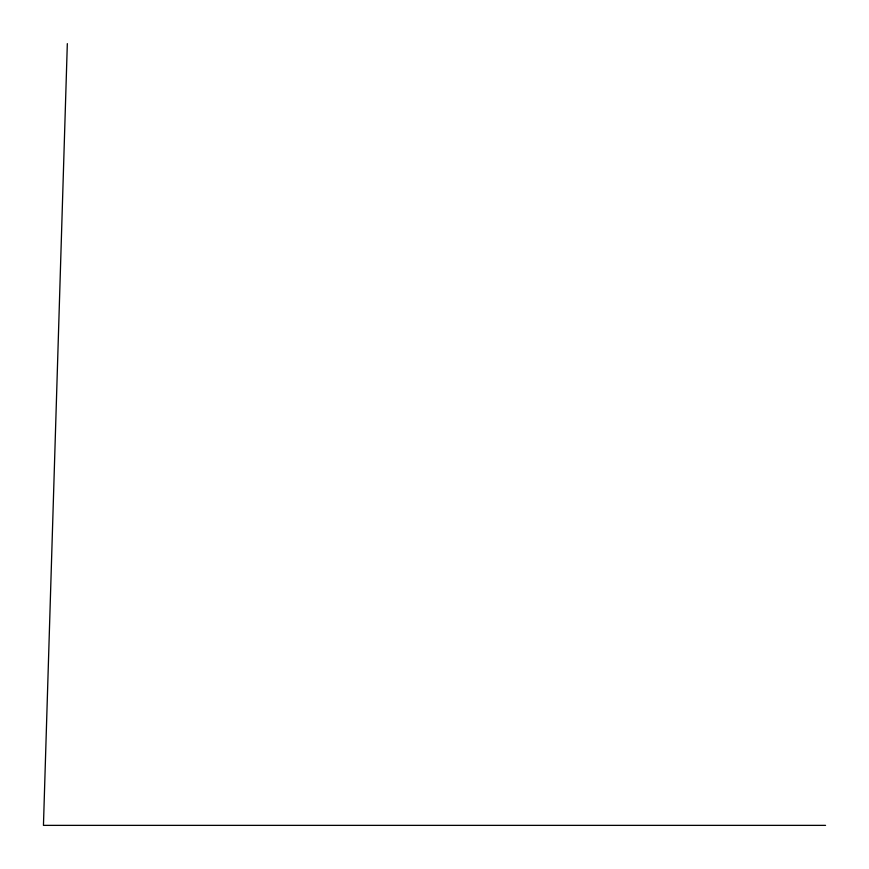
<?xml version="1.0" encoding="UTF-8"?>
<svg xmlns="http://www.w3.org/2000/svg" width="869" height="869" viewBox="0 0 869 869"><rect width="100%" height="100%" fill="white"/><g stroke="black" fill="none" stroke-linecap="round" stroke-linejoin="round"><path stroke-width="1.3" d="M67.326 43.635L43.45 825.365L825.55 825.365"/></g></svg>
